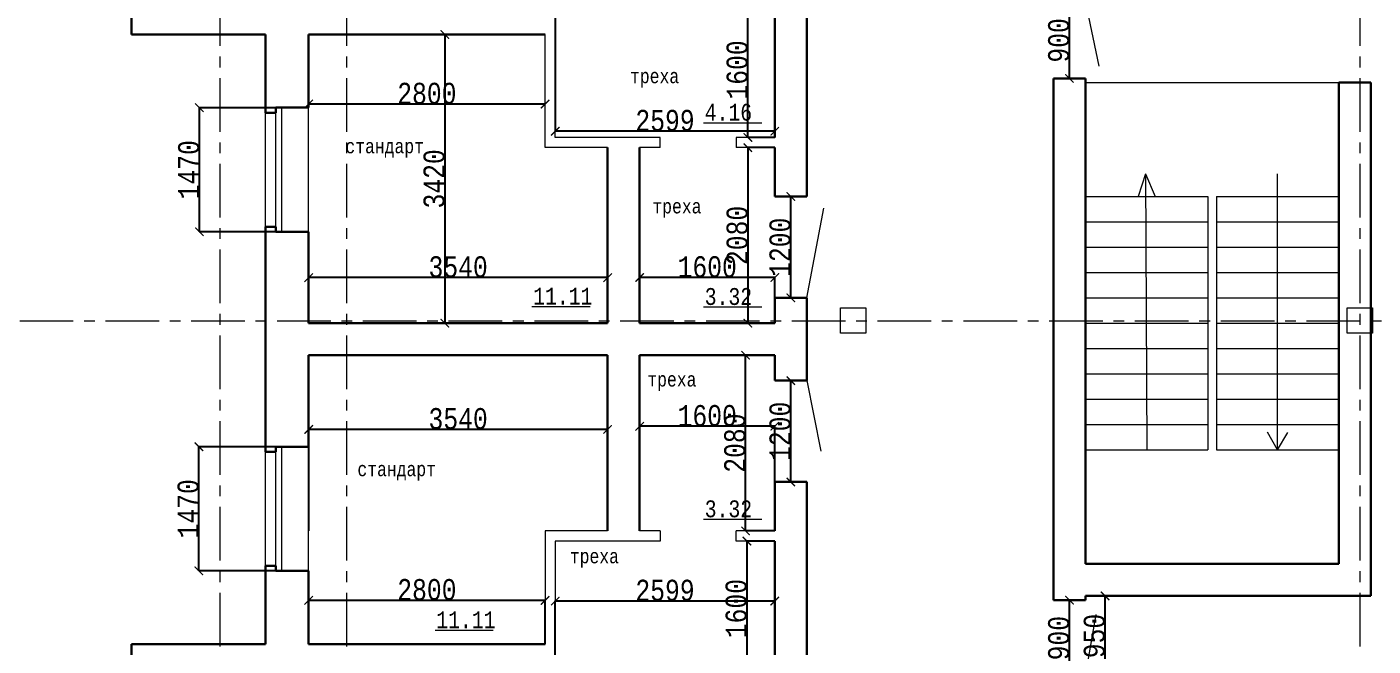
# Model space of a CAD drawing. Header units: millimetres. Extents: x -689206 to 4969298, y -1019800 to 703299.
# Drawn here: x 410741 to 426683, y 559175 to 566509 of the extents above; entities that cross this region are included whole.
import ezdxf

# ---------------------------------------------------------------- set-up
doc = ezdxf.new("R2010")
doc.units = ezdxf.units.MM
doc.linetypes.add('осеваяX2', pattern=[101.6, 63.5, -12.7, 12.7, -12.7])
for name, color, linetype, lineweight in [('ОКНА', 250, 'Continuous', 20), ('РАЗМЕРЫ', 7, 'Continuous', 9), ('стены', 7, 'Continuous', 20)]:
    doc.layers.add(name, color=color, linetype=linetype, lineweight=lineweight)
doc.styles.add('Аннотативный', font='isocteur.ttf', dxfattribs={"width": 0.7, "height": 250})
doc.dimstyles.new('Аннотативный', dxfattribs={"dimscale": 0, "dimtxt": 250, "dimasz": 100, "dimexe": 1.25, "dimexo": 0.625, "dimtad": 1, "dimdec": 0, "dimtxsty": 'Аннотативный', "dimblk": 'ARCHTICK', "dimcen": 2.5, "dimadec": 0, "dimazin": 0, "dimtfac": 1, "dimtdec": 0, "dimtmove": 0, "dimatfit": 3, "dimfxl": 1, "dimarcsym": 0})

# ---------------------------------------------------------------- blocks, each defined once
blk = doc.blocks.new('_ArchTick')
at = {"color": 0, "linetype": 'ByBlock', "const_width": 0.15}
blk.add_lwpolyline([(-0.5, -0.5), (0.5, 0.5)], dxfattribs=at)
blk = doc.blocks.new('*D736')
at = {"layer": 'Defpoints', "color": 0, "lineweight": 20, "transparency": 16777216}
for p in [(415691, 566419), (415691, 562999), (415691, 562999)]:
    blk.add_point(p, dxfattribs=at)
at = {"layer": 'стены', "color": 0, "lineweight": -2, "transparency": 16777216}
for p, q in [((415691, 566419), (415692, 566419)), ((415691, 566419), (415691, 562999)), ((415691, 562999), (415692, 562999))]:
    blk.add_line(p, q, dxfattribs=at)
at = {"layer": 'стены', "color": 0, "lineweight": -2, "transparency": 16777216, "xscale": 100, "yscale": 100, "zscale": 100}
for p, rotation in [((415691, 566419), 90), ((415691, 562999), 270)]:
    blk.add_blockref('_ArchTick', p, dxfattribs=dict(at, rotation=rotation))
at = {"layer": 'стены', "color": 0, "transparency": 16777216, "insert": (415565, 564709), "char_height": 250, "attachment_point": 5, "rotation": 90, "style": 'Аннотативный'}
blk.add_mtext('3420', dxfattribs=at)
blk = doc.blocks.new('*D737')
at = {"layer": 'Defpoints', "color": 0, "lineweight": 20, "transparency": 16777216}
for p in [(414078, 563539), (414078, 562999), (417618, 562999)]:
    blk.add_point(p, dxfattribs=at)
at = {"layer": 'стены', "color": 0, "lineweight": -2, "transparency": 16777216}
for p, q in [((414078, 563000), (414078, 563541)), ((417618, 563539), (414078, 563539)), ((417618, 563000), (417618, 563541))]:
    blk.add_line(p, q, dxfattribs=at)
at = {"layer": 'стены', "color": 0, "lineweight": -2, "transparency": 16777216, "xscale": 100, "yscale": 100, "zscale": 100, "rotation": 180}
blk.add_blockref('_ArchTick', (414078, 563539), dxfattribs=at)
at = {"layer": 'стены', "color": 0, "lineweight": -2, "transparency": 16777216, "xscale": 100, "yscale": 100, "zscale": 100}
blk.add_blockref('_ArchTick', (417618, 563539), dxfattribs=at)
at = {"layer": 'стены', "color": 0, "transparency": 16777216, "insert": (415848, 563665), "char_height": 250, "attachment_point": 5, "style": 'Аннотативный'}
blk.add_mtext('3540', dxfattribs=at)
blk = doc.blocks.new('*D738')
at = {"layer": 'Defpoints', "color": 0, "lineweight": 20, "transparency": 16777216}
for p in [(419598, 565079), (419279, 562999), (419598, 562999)]:
    blk.add_point(p, dxfattribs=at)
at = {"layer": 'стены', "color": 0, "lineweight": -2, "transparency": 16777216}
for p, q in [((419597, 565079), (419278, 565079)), ((419279, 565079), (419279, 562999)), ((419597, 562999), (419278, 562999))]:
    blk.add_line(p, q, dxfattribs=at)
at = {"layer": 'стены', "color": 0, "lineweight": -2, "transparency": 16777216, "xscale": 100, "yscale": 100, "zscale": 100}
for p, rotation in [((419279, 565079), 90), ((419279, 562999), 270)]:
    blk.add_blockref('_ArchTick', p, dxfattribs=dict(at, rotation=rotation))
at = {"layer": 'стены', "color": 0, "transparency": 16777216, "insert": (419154, 564039), "char_height": 250, "attachment_point": 5, "rotation": 90, "style": 'Аннотативный'}
blk.add_mtext('2080', dxfattribs=at)
blk = doc.blocks.new('*D739')
at = {"layer": 'Defpoints', "color": 0, "lineweight": 20, "transparency": 16777216}
for p in [(419280, 566799), (419598, 566799), (419598, 565199)]:
    blk.add_point(p, dxfattribs=at)
at = {"layer": 'стены', "color": 0, "lineweight": -2, "transparency": 16777216}
for p, q in [((419597, 566799), (419279, 566799)), ((419280, 565199), (419280, 566799)), ((419597, 565199), (419279, 565199))]:
    blk.add_line(p, q, dxfattribs=at)
at = {"layer": 'стены', "color": 0, "lineweight": -2, "transparency": 16777216, "xscale": 100, "yscale": 100, "zscale": 100}
for p, rotation in [((419280, 566799), 90), ((419280, 565199), 270)]:
    blk.add_blockref('_ArchTick', p, dxfattribs=dict(at, rotation=rotation))
at = {"layer": 'стены', "color": 0, "transparency": 16777216, "insert": (419154, 565999), "char_height": 250, "attachment_point": 5, "rotation": 90, "style": 'Аннотативный'}
blk.add_mtext('1600', dxfattribs=at)
blk = doc.blocks.new('*D740')
at = {"layer": 'Defpoints', "color": 0, "lineweight": 20, "transparency": 16777216}
for p in [(416998, 566799), (419598, 566799), (416998, 565273)]:
    blk.add_point(p, dxfattribs=at)
at = {"layer": 'стены', "color": 0, "lineweight": -2, "transparency": 16777216}
for p, q in [((416998, 566799), (416998, 565272)), ((419598, 566799), (419598, 565272)), ((419598, 565273), (416998, 565273))]:
    blk.add_line(p, q, dxfattribs=at)
at = {"layer": 'стены', "color": 0, "lineweight": -2, "transparency": 16777216, "xscale": 100, "yscale": 100, "zscale": 100, "rotation": 180}
blk.add_blockref('_ArchTick', (416998, 565273), dxfattribs=at)
at = {"layer": 'стены', "color": 0, "lineweight": -2, "transparency": 16777216, "xscale": 100, "yscale": 100, "zscale": 100}
blk.add_blockref('_ArchTick', (419598, 565273), dxfattribs=at)
at = {"layer": 'стены', "color": 0, "transparency": 16777216, "insert": (418298, 565399), "char_height": 250, "attachment_point": 5, "style": 'Аннотативный'}
blk.add_mtext('2599', dxfattribs=at)
blk = doc.blocks.new('*D741')
at = {"layer": 'Defpoints', "color": 0, "lineweight": 20, "transparency": 16777216}
for p in [(414078, 565595), (414078, 565595), (416878, 565595)]:
    blk.add_point(p, dxfattribs=at)
at = {"layer": 'стены', "color": 0, "lineweight": -2, "transparency": 16777216}
for p, q in [((414078, 565595), (414078, 565596)), ((416878, 565595), (414078, 565595)), ((416878, 565595), (416878, 565596))]:
    blk.add_line(p, q, dxfattribs=at)
at = {"layer": 'стены', "color": 0, "lineweight": -2, "transparency": 16777216, "xscale": 100, "yscale": 100, "zscale": 100, "rotation": 180}
blk.add_blockref('_ArchTick', (414078, 565595), dxfattribs=at)
at = {"layer": 'стены', "color": 0, "lineweight": -2, "transparency": 16777216, "xscale": 100, "yscale": 100, "zscale": 100}
blk.add_blockref('_ArchTick', (416878, 565595), dxfattribs=at)
at = {"layer": 'стены', "color": 0, "transparency": 16777216, "insert": (415478, 565720), "char_height": 250, "attachment_point": 5, "style": 'Аннотативный'}
blk.add_mtext('2800', dxfattribs=at)
blk = doc.blocks.new('*D742')
at = {"layer": 'Defpoints', "color": 0, "lineweight": 20, "transparency": 16777216}
for p in [(414078, 561741), (414078, 560539), (417618, 560539)]:
    blk.add_point(p, dxfattribs=at)
at = {"layer": 'стены', "color": 0, "lineweight": -2, "transparency": 16777216}
for p, q in [((414078, 560540), (414078, 561742)), ((417618, 561741), (414078, 561741)), ((417618, 560540), (417618, 561742))]:
    blk.add_line(p, q, dxfattribs=at)
at = {"layer": 'стены', "color": 0, "lineweight": -2, "transparency": 16777216, "xscale": 100, "yscale": 100, "zscale": 100, "rotation": 180}
blk.add_blockref('_ArchTick', (414078, 561741), dxfattribs=at)
at = {"layer": 'стены', "color": 0, "lineweight": -2, "transparency": 16777216, "xscale": 100, "yscale": 100, "zscale": 100}
blk.add_blockref('_ArchTick', (417618, 561741), dxfattribs=at)
at = {"layer": 'стены', "color": 0, "transparency": 16777216, "insert": (415848, 561867), "char_height": 250, "attachment_point": 5, "style": 'Аннотативный'}
blk.add_mtext('3540', dxfattribs=at)
blk = doc.blocks.new('*D743')
at = {"layer": 'Defpoints', "color": 0, "lineweight": 20, "transparency": 16777216}
for p in [(414078, 559716), (414078, 559199), (416878, 559199)]:
    blk.add_point(p, dxfattribs=at)
at = {"layer": 'стены', "color": 0, "lineweight": -2, "transparency": 16777216}
for p, q in [((414078, 559200), (414078, 559717)), ((416878, 559716), (414078, 559716)), ((416878, 559200), (416878, 559717))]:
    blk.add_line(p, q, dxfattribs=at)
at = {"layer": 'стены', "color": 0, "lineweight": -2, "transparency": 16777216, "xscale": 100, "yscale": 100, "zscale": 100, "rotation": 180}
blk.add_blockref('_ArchTick', (414078, 559716), dxfattribs=at)
at = {"layer": 'стены', "color": 0, "lineweight": -2, "transparency": 16777216, "xscale": 100, "yscale": 100, "zscale": 100}
blk.add_blockref('_ArchTick', (416878, 559716), dxfattribs=at)
at = {"layer": 'стены', "color": 0, "transparency": 16777216, "insert": (415478, 559842), "char_height": 250, "attachment_point": 5, "style": 'Аннотативный'}
blk.add_mtext('2800', dxfattribs=at)
blk = doc.blocks.new('*D744')
at = {"layer": 'Defpoints', "color": 0, "lineweight": 20, "transparency": 16777216}
for p in [(419252, 562619), (419598, 562619), (419598, 560539)]:
    blk.add_point(p, dxfattribs=at)
at = {"layer": 'стены', "color": 0, "lineweight": -2, "transparency": 16777216}
for p, q in [((419597, 562619), (419251, 562619)), ((419252, 560539), (419252, 562619)), ((419597, 560539), (419251, 560539))]:
    blk.add_line(p, q, dxfattribs=at)
at = {"layer": 'стены', "color": 0, "lineweight": -2, "transparency": 16777216, "xscale": 100, "yscale": 100, "zscale": 100}
for p, rotation in [((419252, 562619), 90), ((419252, 560539), 270)]:
    blk.add_blockref('_ArchTick', p, dxfattribs=dict(at, rotation=rotation))
at = {"layer": 'стены', "color": 0, "transparency": 16777216, "insert": (419126, 561579), "char_height": 250, "attachment_point": 5, "rotation": 90, "style": 'Аннотативный'}
blk.add_mtext('2080', dxfattribs=at)
blk = doc.blocks.new('*D745')
at = {"layer": 'Defpoints', "color": 0, "lineweight": 20, "transparency": 16777216}
for p in [(417998, 561778), (417998, 560539), (419598, 560539)]:
    blk.add_point(p, dxfattribs=at)
at = {"layer": 'стены', "color": 0, "lineweight": -2, "transparency": 16777216}
for p, q in [((417998, 560540), (417998, 561779)), ((419598, 561778), (417998, 561778)), ((419598, 560540), (419598, 561779))]:
    blk.add_line(p, q, dxfattribs=at)
at = {"layer": 'стены', "color": 0, "lineweight": -2, "transparency": 16777216, "xscale": 100, "yscale": 100, "zscale": 100, "rotation": 180}
blk.add_blockref('_ArchTick', (417998, 561778), dxfattribs=at)
at = {"layer": 'стены', "color": 0, "lineweight": -2, "transparency": 16777216, "xscale": 100, "yscale": 100, "zscale": 100}
blk.add_blockref('_ArchTick', (419598, 561778), dxfattribs=at)
at = {"layer": 'стены', "color": 0, "transparency": 16777216, "insert": (418798, 561903), "char_height": 250, "attachment_point": 5, "style": 'Аннотативный'}
blk.add_mtext('1600', dxfattribs=at)
blk = doc.blocks.new('*D746')
at = {"layer": 'Defpoints', "color": 0, "lineweight": 20, "transparency": 16777216}
for p in [(416998, 559708), (416998, 558819), (419598, 558819)]:
    blk.add_point(p, dxfattribs=at)
at = {"layer": 'стены', "color": 0, "lineweight": -2, "transparency": 16777216}
for p, q in [((416998, 558820), (416998, 559709)), ((419598, 559708), (416998, 559708)), ((419598, 558820), (419598, 559709))]:
    blk.add_line(p, q, dxfattribs=at)
at = {"layer": 'стены', "color": 0, "lineweight": -2, "transparency": 16777216, "xscale": 100, "yscale": 100, "zscale": 100, "rotation": 180}
blk.add_blockref('_ArchTick', (416998, 559708), dxfattribs=at)
at = {"layer": 'стены', "color": 0, "lineweight": -2, "transparency": 16777216, "xscale": 100, "yscale": 100, "zscale": 100}
blk.add_blockref('_ArchTick', (419598, 559708), dxfattribs=at)
at = {"layer": 'стены', "color": 0, "transparency": 16777216, "insert": (418298, 559834), "char_height": 250, "attachment_point": 5, "style": 'Аннотативный'}
blk.add_mtext('2599', dxfattribs=at)
blk = doc.blocks.new('*D747')
at = {"layer": 'Defpoints', "color": 0, "lineweight": 20, "transparency": 16777216}
for p in [(419598, 560419), (419268, 558819), (419598, 558819)]:
    blk.add_point(p, dxfattribs=at)
at = {"layer": 'стены', "color": 0, "lineweight": -2, "transparency": 16777216}
for p, q in [((419597, 560419), (419267, 560419)), ((419268, 560419), (419268, 558819)), ((419597, 558819), (419267, 558819))]:
    blk.add_line(p, q, dxfattribs=at)
at = {"layer": 'стены', "color": 0, "lineweight": -2, "transparency": 16777216, "xscale": 100, "yscale": 100, "zscale": 100}
for p, rotation in [((419268, 560419), 90), ((419268, 558819), 270)]:
    blk.add_blockref('_ArchTick', p, dxfattribs=dict(at, rotation=rotation))
at = {"layer": 'стены', "color": 0, "transparency": 16777216, "insert": (419142, 559619), "char_height": 250, "attachment_point": 5, "rotation": 90, "style": 'Аннотативный'}
blk.add_mtext('1600', dxfattribs=at)
blk = doc.blocks.new('*D770')
at = {"layer": 'Defpoints', "color": 0, "lineweight": 20, "transparency": 16777216}
for p in [(419788, 562319), (419788, 562319), (419788, 561119)]:
    blk.add_point(p, dxfattribs=at)
at = {"layer": 'стены', "color": 0, "lineweight": -2, "transparency": 16777216}
for p, q in [((419788, 562319), (419789, 562319)), ((419788, 561119), (419788, 562319)), ((419788, 561119), (419789, 561119))]:
    blk.add_line(p, q, dxfattribs=at)
at = {"layer": 'стены', "color": 0, "lineweight": -2, "transparency": 16777216, "xscale": 100, "yscale": 100, "zscale": 100}
for p, rotation in [((419788, 562319), 90), ((419788, 561119), 270)]:
    blk.add_blockref('_ArchTick', p, dxfattribs=dict(at, rotation=rotation))
at = {"layer": 'стены', "color": 0, "transparency": 16777216, "insert": (419662, 561719), "char_height": 250, "attachment_point": 5, "rotation": 90, "style": 'Аннотативный'}
blk.add_mtext('1200', dxfattribs=at)
blk = doc.blocks.new('*D771')
at = {"layer": 'Defpoints', "color": 0, "lineweight": 20, "transparency": 16777216}
for p in [(419788, 564499), (419788, 564499), (419788, 563300)]:
    blk.add_point(p, dxfattribs=at)
at = {"layer": 'стены', "color": 0, "lineweight": -2, "transparency": 16777216}
for p, q in [((419788, 564499), (419789, 564499)), ((419788, 563300), (419788, 564499)), ((419788, 563300), (419789, 563300))]:
    blk.add_line(p, q, dxfattribs=at)
at = {"layer": 'стены', "color": 0, "lineweight": -2, "transparency": 16777216, "xscale": 100, "yscale": 100, "zscale": 100}
for p, rotation in [((419788, 564499), 90), ((419788, 563300), 270)]:
    blk.add_blockref('_ArchTick', p, dxfattribs=dict(at, rotation=rotation))
at = {"layer": 'стены', "color": 0, "transparency": 16777216, "insert": (419662, 563899), "char_height": 250, "attachment_point": 5, "rotation": 90, "style": 'Аннотативный'}
blk.add_mtext('1200', dxfattribs=at)
blk = doc.blocks.new('*D772')
at = {"layer": 'Defpoints', "color": 0, "lineweight": 20, "transparency": 16777216}
for p in [(417998, 563541), (417998, 562999), (419598, 562999)]:
    blk.add_point(p, dxfattribs=at)
at = {"layer": 'стены', "color": 0, "lineweight": -2, "transparency": 16777216}
for p, q in [((417998, 563000), (417998, 563542)), ((419598, 563541), (417998, 563541)), ((419598, 563000), (419598, 563542))]:
    blk.add_line(p, q, dxfattribs=at)
at = {"layer": 'стены', "color": 0, "lineweight": -2, "transparency": 16777216, "xscale": 100, "yscale": 100, "zscale": 100, "rotation": 180}
blk.add_blockref('_ArchTick', (417998, 563541), dxfattribs=at)
at = {"layer": 'стены', "color": 0, "lineweight": -2, "transparency": 16777216, "xscale": 100, "yscale": 100, "zscale": 100}
blk.add_blockref('_ArchTick', (419598, 563541), dxfattribs=at)
at = {"layer": 'стены', "color": 0, "transparency": 16777216, "insert": (418798, 563666), "char_height": 250, "attachment_point": 5, "style": 'Аннотативный'}
blk.add_mtext('1600', dxfattribs=at)
blk = doc.blocks.new('*D792')
at = {"layer": 'Defpoints', "color": 0, "lineweight": 20, "transparency": 16777216}
for p in [(412784, 565552), (414078, 565552), (414078, 564082)]:
    blk.add_point(p, dxfattribs=at)
at = {"layer": 'РАЗМЕРЫ', "color": 0, "lineweight": -2, "transparency": 16777216}
for p, q in [((414077, 565552), (412783, 565552)), ((412784, 564082), (412784, 565552)), ((414077, 564082), (412783, 564082))]:
    blk.add_line(p, q, dxfattribs=at)
at = {"layer": 'РАЗМЕРЫ', "color": 0, "lineweight": -2, "transparency": 16777216, "xscale": 100, "yscale": 100, "zscale": 100}
for p, rotation in [((412784, 565552), 90), ((412784, 564082), 270)]:
    blk.add_blockref('_ArchTick', p, dxfattribs=dict(at, rotation=rotation))
at = {"layer": 'РАЗМЕРЫ', "color": 0, "transparency": 16777216, "insert": (412659, 564817), "char_height": 250, "attachment_point": 5, "rotation": 90, "style": 'Аннотативный'}
blk.add_mtext('1470', dxfattribs=at)
blk = doc.blocks.new('*D793')
at = {"layer": 'Defpoints', "color": 0, "lineweight": 20, "transparency": 16777216}
for p in [(412778, 561536), (414078, 561536), (414078, 560066)]:
    blk.add_point(p, dxfattribs=at)
at = {"layer": 'РАЗМЕРЫ', "color": 0, "lineweight": -2, "transparency": 16777216}
for p, q in [((414077, 561536), (412776, 561536)), ((412778, 560066), (412778, 561536)), ((414077, 560066), (412776, 560066))]:
    blk.add_line(p, q, dxfattribs=at)
at = {"layer": 'РАЗМЕРЫ', "color": 0, "lineweight": -2, "transparency": 16777216, "xscale": 100, "yscale": 100, "zscale": 100}
for p, rotation in [((412778, 561536), 90), ((412778, 560066), 270)]:
    blk.add_blockref('_ArchTick', p, dxfattribs=dict(at, rotation=rotation))
at = {"layer": 'РАЗМЕРЫ', "color": 0, "transparency": 16777216, "insert": (412652, 560801), "char_height": 250, "attachment_point": 5, "rotation": 90, "style": 'Аннотативный'}
blk.add_mtext('1470', dxfattribs=at)
blk = doc.blocks.new('*D704')
at = {"layer": 'Defpoints', "color": 0, "linetype": 'ByBlock', "lineweight": 20, "transparency": 16777216}
for p in [(423088, 566799), (423088, 566799), (423088, 565899)]:
    blk.add_point(p, dxfattribs=at)
at = {"layer": 'РАЗМЕРЫ', "color": 0, "linetype": 'ByBlock', "lineweight": -2, "transparency": 16777216}
for p, q in [((423088, 566799), (423089, 566799)), ((423088, 565899), (423088, 566799)), ((423088, 565899), (423089, 565899))]:
    blk.add_line(p, q, dxfattribs=at)
at = {"layer": 'РАЗМЕРЫ', "color": 0, "linetype": 'ByBlock', "lineweight": -2, "transparency": 16777216, "xscale": 100, "yscale": 100, "zscale": 100}
for p, rotation in [((423088, 566799), 90), ((423088, 565899), 270)]:
    blk.add_blockref('_ArchTick', p, dxfattribs=dict(at, rotation=rotation))
at = {"layer": 'РАЗМЕРЫ', "color": 0, "linetype": 'ByBlock', "lineweight": 20, "transparency": 16777216, "insert": (422962, 566349), "char_height": 250, "attachment_point": 5, "rotation": 90, "style": 'Аннотативный'}
blk.add_mtext('900', dxfattribs=at)
blk = doc.blocks.new('*D705')
at = {"layer": 'Defpoints', "color": 0, "linetype": 'ByBlock', "lineweight": 20, "transparency": 16777216}
for p in [(423088, 559719), (423088, 559719), (423088, 558819)]:
    blk.add_point(p, dxfattribs=at)
at = {"layer": 'РАЗМЕРЫ', "color": 0, "linetype": 'ByBlock', "lineweight": -2, "transparency": 16777216}
for p, q in [((423088, 559719), (423089, 559719)), ((423088, 558819), (423088, 559719)), ((423088, 558819), (423089, 558819))]:
    blk.add_line(p, q, dxfattribs=at)
at = {"layer": 'РАЗМЕРЫ', "color": 0, "linetype": 'ByBlock', "lineweight": -2, "transparency": 16777216, "xscale": 100, "yscale": 100, "zscale": 100}
for p, rotation in [((423088, 559719), 90), ((423088, 558819), 270)]:
    blk.add_blockref('_ArchTick', p, dxfattribs=dict(at, rotation=rotation))
at = {"layer": 'РАЗМЕРЫ', "color": 0, "linetype": 'ByBlock', "lineweight": 20, "transparency": 16777216, "insert": (422962, 559269), "char_height": 250, "attachment_point": 5, "rotation": 90, "style": 'Аннотативный'}
blk.add_mtext('900', dxfattribs=at)
blk = doc.blocks.new('*D850')
at = {"layer": 'Defpoints', "color": 0, "linetype": 'ByBlock', "lineweight": 20, "transparency": 16777216}
for p in [(423278, 559769), (423510, 559769), (423278, 558819)]:
    blk.add_point(p, dxfattribs=at)
at = {"layer": 'РАЗМЕРЫ', "color": 0, "linetype": 'ByBlock', "lineweight": -2, "transparency": 16777216}
for p, q in [((423278, 559769), (423511, 559769)), ((423510, 558819), (423510, 559769)), ((423278, 558819), (423511, 558819))]:
    blk.add_line(p, q, dxfattribs=at)
at = {"layer": 'РАЗМЕРЫ', "color": 0, "linetype": 'ByBlock', "lineweight": -2, "transparency": 16777216, "xscale": 100, "yscale": 100, "zscale": 100}
for p, rotation in [((423510, 559769), 90), ((423510, 558819), 270)]:
    blk.add_blockref('_ArchTick', p, dxfattribs=dict(at, rotation=rotation))
at = {"layer": 'РАЗМЕРЫ', "color": 0, "linetype": 'ByBlock', "lineweight": 20, "transparency": 16777216, "insert": (423384, 559294), "char_height": 250, "attachment_point": 5, "rotation": 90, "style": 'Аннотативный'}
blk.add_mtext('950', dxfattribs=at)

msp = doc.modelspace()

# ---------------------------------------------------------------- linework, layer by layer
at = {"layer": 'ОКНА'}
for p, q in [((413687.6, 564142.4), (413687.6, 565492.4)), ((413757.6, 565552.4), (413757.6, 564082.4)), ((413757.6, 561536.4), (413757.6, 560066.4)), ((413757.6, 561536.4), (413757.6, 560066.4)), ((413687.6, 560126.4), (413687.6, 561476.4)), ((413687.6, 560126.4), (413687.6, 561476.4))]:
    msp.add_line(p, q, dxfattribs=at)
at = {"layer": 'РАЗМЕРЫ', "linetype": 'ByBlock', "lineweight": 20}
for p, q in [((423277.6, 566799.4), (423435.3, 566042.9)), ((423277.6, 565849.3), (426278.4, 565849.3)), ((423988, 564768), (423899.5, 564499.3)), ((423988, 564768), (424003.4, 561499.3)), ((423988, 564768), (424102.5, 564499.3)), ((425553.4, 561499.3), (425553.4, 564768)), ((423278.4, 564499.3), (424728.4, 564499.3)), ((423278.4, 564499.3), (423278.4, 561499.3)), ((424728.4, 564499.3), (424728.4, 561499.3)), ((424828.4, 564499.3), (426278.4, 564499.3)), ((424828.4, 564499.3), (424828.4, 561499.3)), ((423278.4, 564199.3), (424728.4, 564199.3)), ((424828.4, 564199.3), (426278.4, 564199.3)), ((423278.4, 563899.3), (424728.4, 563899.3)), ((424828.4, 563899.3), (426278.4, 563899.3)), ((423278.4, 563599.3), (424728.4, 563599.3)), ((424828.4, 563599.3), (426278.4, 563599.3)), ((423278.4, 563299.3), (424728.4, 563299.3)), ((424828.4, 563299.3), (426278.4, 563299.3)), ((423278.4, 562999.3), (424728.4, 562999.3)), ((424828.4, 562999.3), (426278.4, 562999.3)), ((423278.4, 562699.3), (424728.4, 562699.3)), ((424828.4, 562699.3), (426278.4, 562699.3)), ((423278.4, 562399.3), (424728.4, 562399.3)), ((424828.4, 562399.3), (426278.4, 562399.3)), ((423278.4, 562099.3), (424728.4, 562099.3)), ((424828.4, 562099.3), (426278.4, 562099.3)), ((423278.4, 561799.3), (424728.4, 561799.3)), ((424828.4, 561799.3), (426278.4, 561799.3)), ((425553.4, 561499.3), (425432.4, 561708.9)), ((425553.4, 561499.3), (425672.3, 561705.2)), ((423278.4, 561499.3), (424728.4, 561499.3)), ((423278.4, 561499.3), (423278.4, 560149.3)), ((424828.4, 561499.3), (426278.4, 561499.3)), ((426278.4, 560149.3), (426278.4, 561499.3)), ((423278.4, 560149.3), (426278.4, 560149.3)), ((423277.6, 558819.4), (423403.8, 559547.4))]:
    msp.add_line(p, q, dxfattribs=at)
at = {"layer": 'РАЗМЕРЫ', "linetype": 'ByBlock', "lineweight": 30}
for p, q in [((422897.6, 565882.9), (422897.6, 565898.9)), ((422897.6, 565898.9), (423277.6, 565898.9)), ((422897.6, 565882.9), (422897.6, 559719.4)), ((423277.6, 565898.9), (423277.6, 565870.3)), ((423277.6, 560149.3), (423277.6, 565882.9)), ((423277.6, 565882.9), (423277.6, 565857.8)), ((426658.4, 565849.3), (426278.4, 565849.3)), ((426278.4, 565849.3), (426278.4, 560149.3)), ((426658.4, 559769.3), (426658.4, 565849.3)), ((423277.6, 559719.4), (423277.6, 559769.3)), ((423278.4, 559769.3), (426278.4, 559769.3)), ((426278.4, 559769.3), (426658.4, 559769.3)), ((423277.6, 559719.4), (422897.6, 559719.4))]:
    msp.add_line(p, q, dxfattribs=at)
at = {"layer": 'РАЗМЕРЫ', "color": 0, "lineweight": 30}
for p, q in [((413687.6, 565492.4), (413567.6, 565492.4)), ((413687.6, 565552.4), (413687.6, 565492.4)), ((413687.6, 565552.4), (414077.6, 565552.4)), ((413687.6, 564142.4), (413567.6, 564142.4)), ((413687.6, 564082.4), (413687.6, 564142.4)), ((413687.6, 564082.4), (414077.6, 564082.4)), ((413687.6, 561536.4), (413687.6, 561476.4)), ((413687.6, 561536.4), (414077.6, 561536.4)), ((413687.6, 561536.4), (413687.6, 561476.4)), ((413687.6, 561536.4), (414077.6, 561536.4)), ((413687.6, 561476.4), (413567.6, 561476.4)), ((413687.6, 561476.4), (413567.6, 561476.4)), ((413687.6, 560126.4), (413567.6, 560126.4)), ((413687.6, 560126.4), (413567.6, 560126.4)), ((413687.6, 560066.4), (413687.6, 560126.4)), ((413687.6, 560066.4), (413687.6, 560126.4)), ((413687.6, 560066.4), (414077.6, 560066.4)), ((413687.6, 560066.4), (414077.6, 560066.4))]:
    msp.add_line(p, q, dxfattribs=at)
at = {"layer": 'РАЗМЕРЫ'}
for p, q in [((413567.6, 564142.4), (413567.6, 565492.4)), ((414077.6, 564082.4), (414077.6, 565552.4)), ((413567.6, 560126.4), (413567.6, 561476.4))]:
    msp.add_line(p, q, dxfattribs=at)
at = {"layer": 'РАЗМЕРЫ', "color": 114, "true_color": 0x139b48}
for p, q in [((418754.2, 565374.6), (419443.5, 565374.6)), ((416722.5, 563196.7), (417411.8, 563196.7)), ((418754.2, 563191.6), (419443.5, 563191.6)), ((418754.2, 560676.6), (419443.5, 560676.6)), ((415575.1, 559362.7), (416264.3, 559362.7))]:
    msp.add_line(p, q, dxfattribs=at)
at = {"layer": 'стены', "color": 1, "linetype": 'осеваяX2', "lineweight": 15, "ltscale": 10}
for p, q in [((413027.6, 583174.8), (413027.6, 539027.3)), ((414527.6, 583174.8), (414527.6, 539027.3)), ((426527.6, 583174.8), (426527.6, 539027.3)), ((402527.6, 563029.3), (474677.6, 563029.3))]:
    msp.add_line(p, q, dxfattribs=at)
at = {"layer": 'стены', "lineweight": 30}
for p, q in [((411978.2, 566928), (411978.2, 566419.4)), ((419597.6, 565199.4), (419597.6, 566799.4)), ((419597.6, 566799.4), (419597.6, 565199.4)), ((419977.6, 564499.4), (419977.6, 566799.4)), ((412488.2, 566419.4), (411978.2, 566419.4)), ((412488.2, 566419.4), (413567.6, 566419.4)), ((413567.6, 565492.4), (413567.6, 566419.4)), ((414077.6, 566419.4), (414790.5, 566419.4)), ((415686.8, 566419.4), (414077.6, 566419.4)), ((414077.6, 566419.4), (414077.6, 565552.4)), ((415690.5, 566419.4), (416488.2, 566419.4)), ((416877.6, 566419.4), (415690.5, 566419.4)), ((417617.6, 565079.4), (417617.6, 562999.4)), ((417997.6, 562999.4), (417997.6, 565079.4)), ((419597.6, 564619.4), (419597.6, 565079.4)), ((419597.6, 565079.4), (419597.6, 564499.4)), ((417617.6, 562999.4), (417617.6, 564799.4)), ((419597.6, 564619.4), (419597.6, 564499.4)), ((419597.6, 564619.4), (419597.6, 564499.4)), ((419977.6, 564499.4), (419597.6, 564499.4)), ((413567.6, 561476.4), (413567.6, 564142.4)), ((414077.6, 564082.4), (414077.6, 562999.4)), ((419597.6, 562999.4), (419597.6, 563299.6)), ((419597.6, 563299.6), (419977.6, 563299.6)), ((419597.6, 563299.4), (419597.6, 562999.4)), ((419597.6, 563299.4), (419597.6, 563079.4)), ((419977.6, 563299.6), (419977.6, 562319.4)), ((419977.6, 562319.1), (419977.6, 563299.4)), ((417617.6, 562999.4), (414077.6, 562999.4)), ((414077.6, 562999.4), (417617.6, 562999.4)), ((417997.6, 562999.4), (419597.6, 562999.4)), ((414077.6, 562619.4), (417617.6, 562619.4)), ((417617.6, 562619.4), (414077.6, 562619.4)), ((414077.6, 561536.4), (414077.6, 562619.4)), ((417617.6, 560539.4), (417617.6, 562619.4)), ((417617.6, 562619.4), (417617.6, 560819.4)), ((417997.6, 562619.4), (417997.6, 560539.4)), ((419597.6, 562619.4), (417997.6, 562619.4)), ((419597.6, 562619.4), (419597.6, 562319.1)), ((419597.6, 562319.1), (419977.6, 562319.1)), ((419597.6, 560539.4), (419597.6, 561119.4)), ((419977.6, 561119.4), (419597.6, 561119.4)), ((419977.6, 561119.4), (419977.6, 558819.4)), ((419597.6, 560419.4), (419597.6, 558819.4)), ((419597.6, 558819.4), (419597.6, 560419.4)), ((413567.6, 559199.4), (413567.6, 560126.4)), ((414077.6, 559199.4), (414077.6, 560066.4)), ((426278.4, 560149.3), (423278.4, 560149.3)), ((411978.2, 558690.4), (411978.2, 559199.4)), ((411978.2, 559199.4), (413567.6, 559199.4)), ((414077.6, 559199.4), (414790.5, 559199.4)), ((415690.5, 559199.4), (414077.6, 559199.4)), ((416877.6, 559199.4), (415690.5, 559199.4))]:
    msp.add_line(p, q, dxfattribs=at)
at = {"layer": 'стены'}
for p, q in [((416997.6, 565199.4), (416998.2, 566799.4)), ((416877.6, 566419.4), (416488.2, 566419.4)), ((416877.6, 565079.4), (416877.6, 566419.4)), ((416998.2, 566419.4), (416997.6, 566419.4)), ((416998.2, 566419.4), (416997.6, 566419.4)), ((418242.2, 565199.4), (416997.6, 565199.4)), ((418242.2, 565199.4), (417868.2, 565199.4)), ((418242.2, 565079.4), (418242.2, 565199.4)), ((419597.6, 565199.4), (419142.2, 565199.4)), ((419597.6, 565199.4), (419142.2, 565199.4)), ((419142.2, 565199.4), (419142.2, 565079.4)), ((416997.6, 565079.4), (416877.6, 565079.4)), ((417617.6, 565079.4), (416997.6, 565079.4)), ((418242.2, 565079.4), (417997.6, 565079.4)), ((419597.6, 565079.4), (419142.2, 565079.4)), ((419977.6, 563299.4), (420177.1, 564360.7)), ((419597.6, 562999.4), (417997.6, 562999.4)), ((415417.6, 562619.4), (415037.6, 562619.4)), ((417997.6, 562619.4), (419597.6, 562619.4)), ((419597.6, 562319.4), (419597.6, 562619.4)), ((419977.6, 562319.4), (420144, 561481.7)), ((414077.6, 560066.4), (414077.6, 561536.4)), ((419597.6, 560999.4), (419597.6, 561119.4)), ((419597.6, 560999.4), (419597.6, 561119.4)), ((419597.6, 560999.4), (419597.6, 560539.4)), ((416997.6, 560539.4), (416877.6, 560539.4)), ((416877.6, 560539.4), (416877.6, 559199.4)), ((417617.6, 560539.4), (416997.6, 560539.4)), ((418242.2, 560539.4), (417997.6, 560539.4)), ((418242.2, 560539.4), (418242.2, 560419.4)), ((419597.6, 560539.4), (419142.2, 560539.4)), ((419142.2, 560419.4), (419142.2, 560539.4)), ((418242.2, 560419.4), (416997.6, 560419.4)), ((416997.6, 560419.4), (416997.6, 559199.4)), ((418242.2, 560419.4), (417868.2, 560419.4)), ((419597.6, 560419.4), (419142.2, 560419.4)), ((419597.6, 560419.4), (419142.2, 560419.4)), ((415690.5, 559199.4), (416488.2, 559199.4)), ((416877.6, 559199.4), (416488.2, 559199.4)), ((416998.2, 558819.4), (416998.2, 559199.4))]:
    msp.add_line(p, q, dxfattribs=at)
at = {"layer": 'стены', "color": 240, "true_color": 0xed1f24}
for points in [[(420377.6, 563181.4), (420677.6, 563181.4), (420677.6, 562881.4), (420377.6, 562881.4)], [(426377.6, 563181.4), (426677.6, 563181.4), (426677.6, 562881.4), (426377.6, 562881.4)]]:
    msp.add_lwpolyline(points, close=True, dxfattribs=at)

# ---------------------------------------------------------------- texts
at = {"char_height": 165.8, "width": 766.271, "attachment_point": 1, "style": 'Аннотативный'}
for s, insert in [('треха', (417884, 566008.2)), ('стандарт', (414512.8, 565177.7)), ('треха', (418148.6, 564465.7)), ('треха', (418088.7, 562415.6)), ('стандарт', (414655.1, 561353.3)), ('треха', (417171, 560321.3))]:
    msp.add_mtext(s, dxfattribs=dict(at, insert=insert))
at = {"layer": 'РАЗМЕРЫ', "color": 114, "true_color": 0x139b48, "char_height": 200, "width": 656.117, "attachment_point": 1, "style": 'Аннотативный'}
for s, insert in [('4.16', (418768.3, 565598.6)), ('11.11', (416736.7, 563420.7)), ('3.32', (418768.3, 563415.6)), ('3.32', (418768.3, 560900.6)), ('11.11', (415589.2, 559586.7))]:
    msp.add_mtext(s, dxfattribs=dict(at, insert=insert))

# ---------------------------------------------------------------- dimensions: what is measured, and where the dimension line sits
at = {"layer": 'РАЗМЕРЫ', "linetype": 'ByBlock', "lineweight": 20}
for p1, p2, picture, middle in [((423087.5711, 565898.8773), (423087.5711, 566799.3564), '*D704', (422961.9461, 566349.1169)), ((423087.6, 558819.4), (423087.6, 559719.4), '*D705', (422961.9, 559269.4))]:
    dim = msp.add_aligned_dim(p1=p1, p2=p2, distance=0, dimstyle='Аннотативный', dxfattribs=at)
    dim.commit()
    dim.dimension.update_dxf_attribs({"geometry": picture, "text_midpoint": middle})
at = {"layer": 'РАЗМЕРЫ'}
for base, p1, p2, picture, middle in [((412784.3, 565552.4), (414077.6, 564082.4), (414077.6, 565552.4), '*D792', (412658.7, 564817.4)), ((412777.6, 561536.4), (414077.6, 560066.4), (414077.6, 561536.4), '*D793', (412651.9, 560801.4))]:
    dim = msp.add_linear_dim(base=base, p1=p1, p2=p2, angle=90, dimstyle='Аннотативный', dxfattribs=at)
    dim.commit()
    dim.dimension.update_dxf_attribs({"geometry": picture, "text_midpoint": middle})
at = {"layer": 'РАЗМЕРЫ', "linetype": 'ByBlock', "lineweight": 20}
dim = msp.add_linear_dim(base=(423509.8, 559769.3), p1=(423277.6, 558819.4), p2=(423277.6, 559769.3), angle=90, dimstyle='Аннотативный', dxfattribs=at)
dim.commit()
dim.dimension.update_dxf_attribs({"geometry": '*D850', "text_midpoint": (423384.1, 559294.3)})
at = {"layer": 'стены'}
for base, p1, p2, picture, middle in [((416998.2, 565273.2), (419597.6, 566799.4), (416998.2, 566799.4), '*D740', (418297.9, 565273.2)), ((414077.6, 563539.3), (417617.6, 562999.4), (414077.6, 562999.4), '*D737', (415847.6, 563539.3))]:
    dim = msp.add_linear_dim(base=base, p1=p1, p2=p2, angle=180, dimstyle='Аннотативный', dxfattribs=at)
    dim.commit()
    dim.dimension.update_dxf_attribs({"geometry": picture, "text_midpoint": middle, "dimtype": 161})
for p1, p2, distance, picture, middle in [((419597.6, 565199.4), (419597.6, 566799.4), 317.7, '*D739', (419154.2, 565999.4)), ((415690.5, 566419.4), (415690.5, 562999.4), 0, '*D736', (415564.9, 564709.4)), ((416877.6, 565594.6), (414077.6, 565594.6), 0, '*D741', (415477.6, 565720.3)), ((419597.6, 565079.4), (419597.6, 562999.4), -318.1, '*D738', (419153.9, 564039.4)), ((419787.6, 563299.6), (419787.6, 564499.4), 0, '*D771', (419661.9, 563899.5)), ((419597.6, 562999.4), (417997.6, 562999.4), -541.2, '*D772', (418797.6, 563666.2)), ((419597.6, 560539.4), (419597.6, 562619.4), 345.7, '*D744', (419126.3, 561579.4)), ((419787.6, 561119.4), (419787.6, 562319.1), 0, '*D770', (419661.9, 561719.2)), ((417617.6, 560539.4), (414077.6, 560539.4), -1201.8, '*D742', (415847.6, 561866.8)), ((419597.6, 560539.4), (417997.6, 560539.4), -1238.5, '*D745', (418797.6, 561903.5)), ((419597.6, 560419.4), (419597.6, 558819.4), -329.8, '*D747', (419142.1, 559619.4)), ((416877.6, 559199.4), (414077.6, 559199.4), -516.8, '*D743', (415477.6, 559841.7)), ((419597.6, 558819.4), (416998.2, 558819.4), -888.7, '*D746', (418297.9, 559833.7))]:
    dim = msp.add_aligned_dim(p1=p1, p2=p2, distance=distance, dimstyle='Аннотативный', dxfattribs=at)
    dim.commit()
    dim.dimension.update_dxf_attribs({"geometry": picture, "text_midpoint": middle})

doc.saveas('drawing.dxf')
